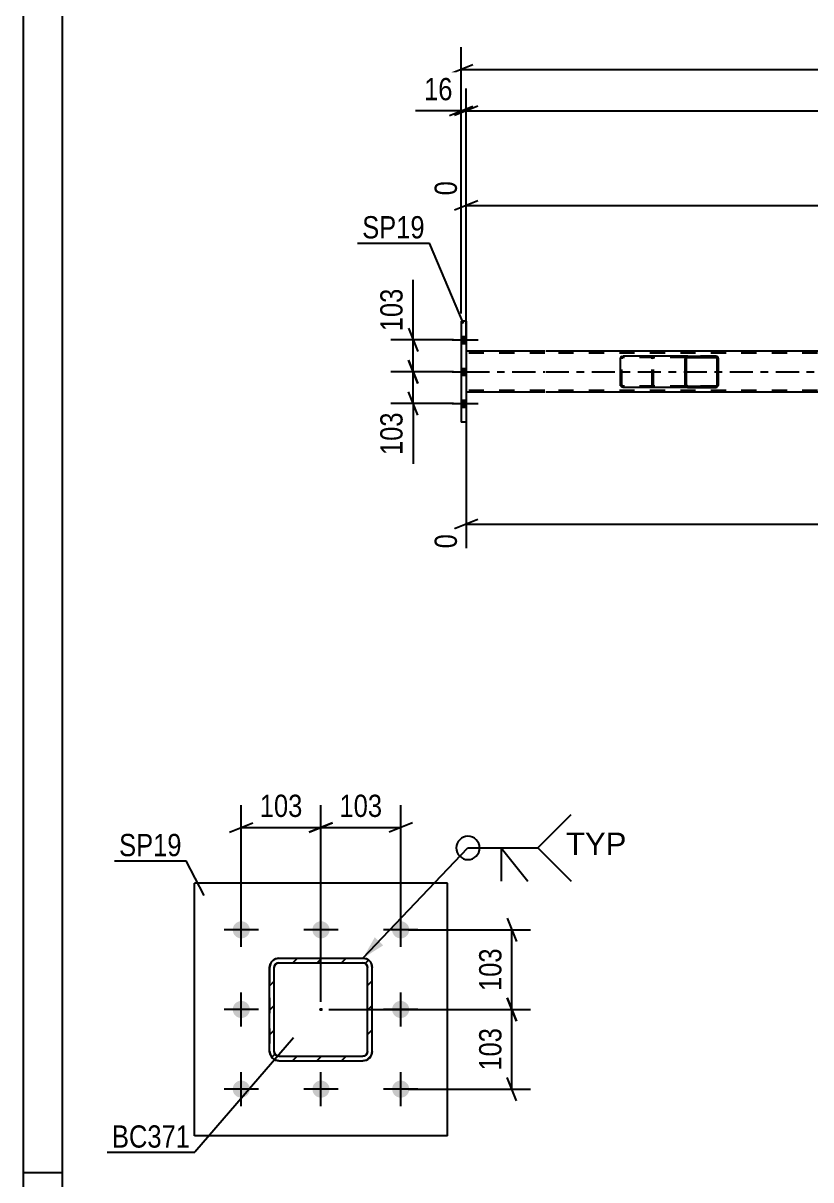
# Model space of a CAD drawing. Header units: millimetres. Extents: x 0 to 841, y 0 to 594.
# Drawn here: x 0 to 101.3, y 148.1 to 297 of the extents above; entities that cross this region are included whole.
import ezdxf

# ---------------------------------------------------------------- set-up
doc = ezdxf.new("R2010")
doc.units = ezdxf.units.MM
doc.linetypes.add('DXK_LINE_DOT2', pattern=[3.9198, 1.9599, -1.9599])
doc.linetypes.add('DXK_LINE_DOT3', pattern=[5.9187, 2.979, -0.9799, 0.9799, -0.9799])
doc.styles.add('Arial', font='ARIAL.TTF', dxfattribs={"height": 0.2})
doc.styles.add('Arial Narrow', font='ARIALN.TTF', dxfattribs={"height": 0.2})

# ---------------------------------------------------------------- blocks, each defined once
blk = doc.blocks.new('Unknown-318885092-1133')
at = {"color": 5, "linetype": 'Continuous'}
for p, q in [((0, 594), (0, 0)), ((5, 589), (5, 5)), ((5, 149), (0, 149))]:
    blk.add_line(p, q, dxfattribs=at)
blk = doc.blocks.new('Part-318885092-5602 - 5502')
at = {"color": 2, "linetype": 'Continuous'}
for p, q in [((56.98, 258.61), (56.34, 258.61)), ((56.34, 258.61), (56.34, 245.61)), ((56.98, 258.61), (56.98, 245.61)), ((56.98, 245.61), (56.34, 245.61))]:
    blk.add_line(p, q, dxfattribs=at)
blk = doc.blocks.new('Part-318885092-5605 - 5502')
at = {"linetype": 'Continuous'}
h = blk.add_hatch(dxfattribs=at)
h.set_pattern_fill('', scale=0.7, style=0, pattern_type=0)
h.set_pattern_definition([(45, (89.384, 253.9117), (-1.57154, 1.57154), [])])
h.paths.add_polyline_path([(89.41, 253.79), (89.38, 253.91), (89.31, 254.02), (89.2, 254.08), (89.07, 254.11), (85.49, 254.11), (85.36, 254.08), (85.25, 254.02), (85.18, 253.91), (85.15, 253.79), (85.15, 250.43), (85.18, 250.31), (85.25, 250.2), (85.36, 250.13), (85.49, 250.11), (89.07, 250.11), (89.2, 250.13), (89.31, 250.2), (89.38, 250.31), (89.41, 250.43)])
h.paths.add_polyline_path([(89.23, 250.37), (89.19, 250.32), (89.13, 250.28), (89.07, 250.27), (85.49, 250.27), (85.43, 250.28), (85.37, 250.32), (85.34, 250.37), (85.32, 250.43), (85.32, 253.79), (85.34, 253.85), (85.37, 253.9), (85.43, 253.94), (85.49, 253.95), (89.07, 253.95), (89.13, 253.94), (89.19, 253.9), (89.23, 253.85), (89.24, 253.79), (89.24, 250.43)])
at = {"color": 2, "linetype": 'Continuous'}
for p, q in [((76.8, 253.79), (76.83, 253.91)), ((76.8, 250.43), (76.8, 253.79)), ((77.01, 254.08), (77.14, 254.11)), ((85.49, 254.11), (77.14, 254.11)), ((85.18, 253.91), (85.15, 253.79)), ((85.15, 250.43), (85.15, 253.79)), ((85.32, 253.79), (85.34, 253.85)), ((85.32, 250.43), (85.32, 253.79)), ((85.34, 253.85), (85.37, 253.9)), ((85.49, 254.11), (85.36, 254.08)), ((85.37, 253.9), (85.43, 253.94)), ((85.43, 253.94), (85.49, 253.95)), ((85.49, 254.11), (89.07, 254.11)), ((85.49, 253.95), (89.07, 253.95)), ((89.2, 254.08), (89.07, 254.11)), ((89.07, 253.95), (89.13, 253.94)), ((89.13, 253.94), (89.19, 253.9)), ((89.19, 253.9), (89.23, 253.85)), ((89.23, 253.85), (89.24, 253.79)), ((89.24, 250.43), (89.24, 253.79)), ((89.41, 253.79), (89.38, 253.91)), ((89.41, 250.43), (89.41, 253.79)), ((76.83, 250.31), (76.8, 250.43)), ((77.14, 250.11), (77.01, 250.13)), ((85.49, 250.11), (77.14, 250.11)), ((85.15, 250.43), (85.18, 250.31)), ((85.34, 250.37), (85.32, 250.43)), ((85.37, 250.32), (85.34, 250.37)), ((85.36, 250.13), (85.49, 250.11)), ((85.43, 250.28), (85.37, 250.32)), ((85.49, 250.27), (85.43, 250.28)), ((85.49, 250.27), (89.07, 250.27)), ((85.49, 250.11), (89.07, 250.11)), ((89.13, 250.28), (89.07, 250.27)), ((89.07, 250.11), (89.2, 250.13)), ((89.19, 250.32), (89.13, 250.28)), ((89.23, 250.37), (89.19, 250.32)), ((89.24, 250.43), (89.23, 250.37)), ((89.38, 250.31), (89.41, 250.43))]:
    blk.add_line(p, q, dxfattribs=at)
at = {"color": 7, "linetype": 'DXK_LINE_DOT2'}
for p, q in [((76.99, 253.85), (76.97, 253.79)), ((76.97, 250.43), (76.97, 253.79)), ((77.02, 253.9), (76.99, 253.85)), ((77.08, 253.94), (77.02, 253.9)), ((77.14, 253.95), (77.08, 253.94)), ((89.07, 253.95), (77.14, 253.95)), ((80.72, 254.11), (80.85, 254.08)), ((80.79, 253.94), (80.72, 253.95)), ((80.84, 253.9), (80.79, 253.94)), ((80.88, 253.85), (80.84, 253.9)), ((80.89, 253.79), (80.88, 253.85)), ((80.89, 250.43), (80.89, 253.79)), ((81.03, 253.91), (81.06, 253.79)), ((81.06, 250.43), (81.06, 253.79)), ((89.07, 254.11), (85.49, 254.11)), ((76.97, 250.43), (76.99, 250.37)), ((76.99, 250.37), (77.02, 250.32)), ((77.02, 250.32), (77.08, 250.28)), ((77.08, 250.28), (77.14, 250.27)), ((89.07, 250.27), (77.14, 250.27)), ((80.72, 250.27), (80.79, 250.28)), ((80.85, 250.13), (80.72, 250.11)), ((80.79, 250.28), (80.84, 250.32)), ((80.84, 250.32), (80.88, 250.37)), ((80.88, 250.37), (80.89, 250.43)), ((81.06, 250.43), (81.03, 250.31)), ((89.07, 250.11), (85.49, 250.11))]:
    blk.add_line(p, q, dxfattribs=at)
at = {"color": 2, "linetype": 'Continuous'}
for centre, start, end in [((77.13, 253.78), 110.7583, 155.68), ((85.48, 253.78), 110.7583, 155.68), ((89.08, 253.78), 24.32, 69.2417), ((77.13, 250.44), 204.32, 249.2417), ((85.48, 250.44), 204.32, 249.2417), ((89.08, 250.44), 290.7583, 335.68)]:
    blk.add_arc(centre, 0.331, start, end, dxfattribs=at)
at = {"color": 7, "linetype": 'DXK_LINE_DOT2'}
for centre, start, end in [((80.73, 253.78), 24.32, 69.2417), ((80.73, 250.44), 290.7583, 335.68)]:
    blk.add_arc(centre, 0.331, start, end, dxfattribs=at)
blk = doc.blocks.new('Part-318885092-5674 - 5502')
at = {"color": 2, "linetype": 'Continuous'}
for p, q in [((67.1, 254.75), (56.98, 254.75)), ((160.05, 254.75), (67.2, 254.75)), ((67.1, 249.47), (56.98, 249.47)), ((160.05, 249.47), (67.2, 249.47))]:
    blk.add_line(p, q, dxfattribs=at)
at = {"color": 7, "linetype": 'DXK_LINE_DOT2'}
for p, q in [((56.98, 254.75), (56.98, 249.47)), ((67.1, 254.51), (56.98, 254.51)), ((729.32, 254.51), (67.2, 254.51)), ((67.1, 249.71), (56.98, 249.71)), ((729.32, 249.71), (67.2, 249.71))]:
    blk.add_line(p, q, dxfattribs=at)
at = {"color": 7, "linetype": 'DXK_LINE_DOT3'}
for p, q in [((56.98, 252.11), (67.1, 252.11)), ((67.2, 252.11), (729.32, 252.11))]:
    blk.add_line(p, q, dxfattribs=at)
blk = doc.blocks.new('Bolt-318885092-5724 - 5502')
at = {"linetype": 'Continuous'}
for points in [[(56.98, 255.77), (56.98, 256.65), (56.34, 256.65), (56.34, 255.77)], [(56.98, 255.77), (56.98, 256.65), (56.34, 256.65), (56.34, 255.77)], [(56.98, 255.77), (56.98, 256.65), (56.34, 256.65), (56.34, 255.77)], [(56.98, 251.67), (56.98, 252.55), (56.34, 252.55), (56.34, 251.67)], [(56.98, 251.67), (56.98, 252.55), (56.34, 252.55), (56.34, 251.67)], [(56.98, 247.57), (56.98, 248.45), (56.34, 248.45), (56.34, 247.57)], [(56.98, 247.57), (56.98, 248.45), (56.34, 248.45), (56.34, 247.57)], [(56.98, 247.57), (56.98, 248.45), (56.34, 248.45), (56.34, 247.57)]]:
    blk.add_hatch(color=1, dxfattribs=at).paths.add_polyline_path(points)
at = {"color": 1, "linetype": 'Continuous'}
for p, q in [((55.18, 256.21), (58.5, 256.21)), ((55.18, 256.21), (58.5, 256.21)), ((55.18, 256.21), (58.5, 256.21)), ((56.34, 256.65), (56.98, 256.65)), ((56.34, 256.65), (56.98, 256.65)), ((56.34, 256.65), (56.98, 256.65)), ((56.34, 255.77), (56.98, 255.77)), ((56.34, 255.77), (56.98, 255.77)), ((56.34, 255.77), (56.98, 255.77)), ((55.18, 252.11), (58.5, 252.11)), ((55.18, 252.11), (58.5, 252.11)), ((56.34, 252.55), (56.98, 252.55)), ((56.34, 252.55), (56.98, 252.55)), ((56.34, 251.67), (56.98, 251.67)), ((56.34, 251.67), (56.98, 251.67)), ((55.18, 248.01), (58.5, 248.01)), ((55.18, 248.01), (58.5, 248.01)), ((55.18, 248.01), (58.5, 248.01)), ((56.34, 248.45), (56.98, 248.45)), ((56.34, 248.45), (56.98, 248.45)), ((56.34, 248.45), (56.98, 248.45)), ((56.34, 247.57), (56.98, 247.57)), ((56.34, 247.57), (56.98, 247.57)), ((56.34, 247.57), (56.98, 247.57))]:
    blk.add_line(p, q, dxfattribs=at)
blk = doc.blocks.new('Bolt-318885092-6972 - 6899')
at = {"linetype": 'Continuous'}
for points in [[(28.05, 179.19, -1), (28.05, 181.39, -1)], [(38.3, 179.19, -1), (38.3, 181.39, -1)], [(48.55, 179.19, -1), (48.55, 181.39, -1)], [(28.05, 168.94, -1), (28.05, 171.14, -1)], [(48.55, 168.94, -1), (48.55, 171.14, -1)], [(28.05, 158.69, -1), (28.05, 160.89, -1)], [(38.3, 158.69, -1), (38.3, 160.89, -1)], [(48.55, 158.69, -1), (48.55, 160.89, -1)]]:
    blk.add_hatch(color=1, dxfattribs=at).paths.add_polyline_path(points)
at = {"color": 1, "linetype": 'Continuous'}
for p, q in [((28.05, 178.09), (28.05, 182.49)), ((38.3, 178.09), (38.3, 182.49)), ((48.55, 178.09), (48.55, 182.49)), ((30.25, 180.29), (25.85, 180.29)), ((40.5, 180.29), (36.1, 180.29)), ((50.75, 180.29), (46.35, 180.29)), ((28.05, 167.84), (28.05, 172.24)), ((48.55, 167.84), (48.55, 172.24)), ((30.25, 170.04), (25.85, 170.04)), ((50.75, 170.04), (46.35, 170.04)), ((28.05, 157.59), (28.05, 161.99)), ((38.3, 157.59), (38.3, 161.99)), ((48.55, 157.59), (48.55, 161.99)), ((30.25, 159.79), (25.85, 159.79)), ((40.5, 159.79), (36.1, 159.79)), ((50.75, 159.79), (46.35, 159.79))]:
    blk.add_line(p, q, dxfattribs=at)
blk = doc.blocks.new('Part-318885092-6978 - 6899')
at = {"color": 2, "linetype": 'Continuous'}
for p, q in [((54.55, 186.29), (22.05, 186.29)), ((22.05, 153.79), (22.05, 186.29)), ((54.55, 153.79), (54.55, 186.29)), ((54.55, 153.79), (22.05, 153.79))]:
    blk.add_line(p, q, dxfattribs=at)
blk = doc.blocks.new('Part-318885092-7029 - 6899')
at = {"linetype": 'Continuous'}
h = blk.add_hatch(dxfattribs=at)
h.set_pattern_fill('', scale=0.7, style=0, pattern_type=0)
h.set_pattern_definition([(45, (44.1545, 163.5315), (-1.57154, 1.57154), [])])
h.paths.add_polyline_path([(43.7, 163.44), (44.15, 163.53), (44.54, 163.79), (44.8, 164.18), (44.9, 164.64), (44.9, 175.44), (44.8, 175.9), (44.54, 176.29), (44.15, 176.55), (43.7, 176.64), (32.9, 176.64), (32.44, 176.55), (32.05, 176.29), (31.79, 175.9), (31.7, 175.44), (31.7, 164.64), (31.79, 164.18), (32.05, 163.79), (32.44, 163.53), (32.9, 163.44)])
h.paths.add_polyline_path([(32.9, 164.04), (32.67, 164.09), (32.47, 164.22), (32.34, 164.41), (32.3, 164.64), (32.3, 175.44), (32.34, 175.67), (32.47, 175.86), (32.67, 175.99), (32.9, 176.04), (43.7, 176.04), (43.92, 175.99), (44.12, 175.86), (44.25, 175.67), (44.3, 175.44), (44.3, 164.64), (44.25, 164.41), (44.12, 164.22), (43.92, 164.09), (43.7, 164.04)])
blk.add_hatch(color=30, dxfattribs=at).paths.add_polyline_path([(38.3, 169.94, -1), (38.3, 170.14, -1)])
at = {"color": 7, "linetype": 'DXK_LINE_DOT2'}
for p, q in [((31.7, 175.44), (31.79, 175.9)), ((32.47, 175.86), (32.34, 175.67)), ((32.44, 176.55), (32.9, 176.64)), ((32.67, 175.99), (32.47, 175.86)), ((32.9, 176.04), (32.67, 175.99)), ((32.9, 176.64), (43.7, 176.64)), ((32.9, 176.04), (43.7, 176.04)), ((43.7, 176.64), (44.15, 176.55)), ((43.92, 175.99), (43.7, 176.04)), ((44.12, 175.86), (43.92, 175.99)), ((44.25, 175.67), (44.12, 175.86)), ((44.8, 175.9), (44.9, 175.44)), ((31.7, 175.44), (31.7, 164.64)), ((32.34, 175.67), (32.3, 175.44)), ((32.3, 164.64), (32.3, 175.44)), ((44.3, 175.44), (44.25, 175.67)), ((44.3, 164.64), (44.3, 175.44)), ((44.9, 164.64), (44.9, 175.44)), ((31.79, 164.18), (31.7, 164.64)), ((32.3, 164.64), (32.34, 164.41)), ((32.34, 164.41), (32.47, 164.22)), ((32.47, 164.22), (32.67, 164.09)), ((32.67, 164.09), (32.9, 164.04)), ((32.9, 164.04), (43.7, 164.04)), ((43.7, 164.04), (43.92, 164.09)), ((43.92, 164.09), (44.12, 164.22)), ((44.12, 164.22), (44.25, 164.41)), ((44.25, 164.41), (44.3, 164.64)), ((44.9, 164.64), (44.8, 164.18)), ((32.9, 163.44), (32.44, 163.53)), ((32.9, 163.44), (43.7, 163.44)), ((44.15, 163.53), (43.7, 163.44))]:
    blk.add_line(p, q, dxfattribs=at)
at = {"color": 2, "linetype": 'Continuous'}
for p, q in [((31.79, 175.9), (31.7, 175.44)), ((32.34, 175.67), (32.47, 175.86)), ((32.9, 176.64), (32.44, 176.55)), ((32.47, 175.86), (32.67, 175.99)), ((32.67, 175.99), (32.9, 176.04)), ((32.9, 176.64), (32.9, 176.64)), ((32.9, 176.64), (43.7, 176.64)), ((32.9, 176.04), (32.9, 176.04)), ((32.9, 176.04), (43.7, 176.04)), ((43.7, 176.64), (43.7, 176.64)), ((44.15, 176.55), (43.7, 176.64)), ((43.7, 176.04), (43.7, 176.04)), ((43.7, 176.04), (43.92, 175.99)), ((43.92, 175.99), (44.12, 175.86)), ((44.12, 175.86), (44.25, 175.67)), ((44.9, 175.44), (44.8, 175.9)), ((31.7, 175.44), (31.7, 175.44)), ((31.7, 164.64), (31.7, 175.44)), ((32.3, 175.44), (32.34, 175.67)), ((32.3, 175.44), (32.3, 175.44)), ((32.3, 164.64), (32.3, 175.44)), ((44.25, 175.67), (44.3, 175.44)), ((44.3, 175.44), (44.3, 175.44)), ((44.3, 164.64), (44.3, 175.44)), ((44.9, 175.44), (44.9, 175.44)), ((44.9, 164.64), (44.9, 175.44)), ((31.7, 164.64), (31.7, 164.64)), ((31.7, 164.64), (31.79, 164.18)), ((32.3, 164.64), (32.3, 164.64)), ((32.34, 164.41), (32.3, 164.64)), ((32.47, 164.22), (32.34, 164.41)), ((32.67, 164.09), (32.47, 164.22)), ((32.9, 164.04), (32.67, 164.09)), ((32.9, 164.04), (32.9, 164.04)), ((32.9, 164.04), (43.7, 164.04)), ((43.92, 164.09), (43.7, 164.04)), ((43.7, 164.04), (43.7, 164.04)), ((44.12, 164.22), (43.92, 164.09)), ((44.25, 164.41), (44.12, 164.22)), ((44.3, 164.64), (44.25, 164.41)), ((44.3, 164.64), (44.3, 164.64)), ((44.8, 164.18), (44.9, 164.64)), ((44.9, 164.64), (44.9, 164.64)), ((32.44, 163.53), (32.9, 163.44)), ((32.9, 163.44), (32.9, 163.44)), ((32.9, 163.44), (43.7, 163.44)), ((43.7, 163.44), (44.15, 163.53)), ((43.7, 163.44), (43.7, 163.44))]:
    blk.add_line(p, q, dxfattribs=at)
at = {"color": 7, "linetype": 'DXK_LINE_DOT3'}
blk.add_line((38.3, 170.04), (38.3, 170.04), dxfattribs=at)
at = {"color": 30, "linetype": 'DXK_LINE_DOT3'}
blk.add_line((38.3, 170.04), (38.3, 170.04), dxfattribs=at)
at = {"color": 30, "linetype": 'Continuous'}
blk.add_circle((38.3, 170.04), 0.1, dxfattribs=at)
at = {"color": 7, "linetype": 'DXK_LINE_DOT2'}
for centre, start, end in [((32.9, 175.44), 112.5, 157.5), ((43.7, 175.44), 22.5, 67.5), ((32.9, 164.64), 202.5, 247.5), ((43.7, 164.64), 292.5, 337.5)]:
    blk.add_arc(centre, 1.2, start, end, dxfattribs=at)
at = {"color": 2, "linetype": 'Continuous'}
for centre, start, end in [((32.9, 175.44), 112.5, 157.5), ((43.7, 175.44), 22.5, 67.5), ((32.9, 164.64), 202.5, 247.5), ((43.7, 164.64), 292.5, 337.5)]:
    blk.add_arc(centre, 1.2, start, end, dxfattribs=at)
blk = doc.blocks.new('StraightDimension-318885092-5801 - 5502')
at = {"color": 7, "linetype": 'Continuous'}
for p, q in [((160.85, 264.15), (160.85, 282.13)), ((56.98, 255.75), (56.98, 276.65)), ((58.48, 274.12), (55.48, 272.92)), ((159.35, 272.92), (162.35, 274.12)), ((56.98, 273.52), (160.85, 273.52))]:
    blk.add_line(p, q, dxfattribs=at)
at = {"color": 0}
blk.add_wipeout([(113.18, 274.27), (113.18, 278.47), (104.66, 278.47), (104.66, 274.27)], dxfattribs=at)
at = {"color": 3, "style": 'Arial Narrow'}
blk.add_text('3624', height=2.863, dxfattribs=at).set_placement((105.26, 274.87))
at = {"color": 0, "linetype": 'Continuous'}
for points in [[(160.25, 282.73), (156.05, 282.73), (156.05, 274.22), (160.25, 274.22)], [(56.38, 277.25), (52.18, 277.25), (52.18, 274.22), (56.38, 274.22)]]:
    blk.add_wipeout(points, dxfattribs=at)
at = {"color": 3, "linetype": 'Continuous', "style": 'Arial Narrow'}
for s, height, p in [('3624', 2.863, (159.65, 274.82)), ('0', 2.86, (55.78, 274.82))]:
    blk.add_text(s, height=height, rotation=90.0002, dxfattribs=at).set_placement(p)
blk = doc.blocks.new('StraightDimension-318885092-5852 - 5502')
at = {"color": 7, "linetype": 'Continuous'}
for p, q in [((56.98, 248.47), (56.98, 229.39)), ((160.85, 240.07), (160.85, 223.91)), ((58.48, 233.12), (55.48, 231.92)), ((56.98, 232.52), (160.85, 232.52)), ((159.35, 231.92), (162.35, 233.12))]:
    blk.add_line(p, q, dxfattribs=at)
at = {"color": 0}
blk.add_wipeout([(113.18, 233.27), (113.18, 237.47), (104.66, 237.47), (104.66, 233.27)], dxfattribs=at)
at = {"color": 3, "style": 'Arial Narrow'}
blk.add_text('3624', height=2.863, dxfattribs=at).set_placement((105.26, 233.87))
at = {"color": 0, "linetype": 'Continuous'}
for points in [[(56.38, 231.82), (52.18, 231.82), (52.18, 228.79), (56.38, 228.79)], [(160.25, 231.82), (156.05, 231.82), (156.05, 223.31), (160.25, 223.31)]]:
    blk.add_wipeout(points, dxfattribs=at)
at = {"color": 3, "linetype": 'Continuous', "style": 'Arial Narrow'}
for s, height, p in [('0', 2.86, (55.78, 229.39)), ('3624', 2.863, (159.65, 223.91))]:
    blk.add_text(s, height=height, rotation=90.0002, dxfattribs=at).set_placement(p)
blk = doc.blocks.new('StraightDimension-318885092-5824 - 5502')
at = {"color": 7, "linetype": 'Continuous'}
for p, q in [((56.34, 259.61), (56.34, 293.87)), ((57.84, 291.62), (54.84, 290.42)), ((56.34, 291.02), (740.18, 291.02))]:
    blk.add_line(p, q, dxfattribs=at)
blk = doc.blocks.new('StraightDimension-318885092-5858 - 5502')
at = {"color": 7, "linetype": 'Continuous'}
for p, q in [((56.34, 259.61), (56.34, 288.56)), ((56.98, 259.64), (56.98, 288.56)), ((54.84, 285.11), (57.84, 286.31)), ((58.48, 286.31), (55.48, 285.11)), ((56.34, 285.71), (50.44, 285.71)), ((56.34, 285.71), (50.44, 285.71)), ((56.34, 285.71), (56.98, 285.71))]:
    blk.add_line(p, q, dxfattribs=at)
at = {"color": 0}
blk.add_wipeout([(55.82, 286.46), (55.82, 290.66), (50.96, 290.66), (50.96, 286.46)], dxfattribs=at)
at = {"color": 3, "style": 'Arial Narrow'}
blk.add_text('16', height=2.863, dxfattribs=at).set_placement((51.56, 287.06))
blk = doc.blocks.new('StraightDimension-318885092-5868 - 5502')
at = {"color": 7, "linetype": 'Continuous'}
for p, q in [((56.98, 259.64), (56.98, 288.56)), ((58.48, 286.31), (55.48, 285.11)), ((56.98, 285.71), (739.54, 285.71))]:
    blk.add_line(p, q, dxfattribs=at)
blk = doc.blocks.new('StraightDimension-318885092-5889 - 5502')
at = {"color": 7, "linetype": 'Continuous'}
for p, q in [((50.14, 256.21), (50.14, 263.94)), ((50.14, 256.21), (50.14, 263.94)), ((49.54, 257.71), (50.74, 254.71)), ((55.34, 256.21), (47.29, 256.21)), ((50.14, 252.11), (50.14, 256.21)), ((50.74, 250.61), (49.54, 253.61)), ((55.34, 252.11), (47.29, 252.11))]:
    blk.add_line(p, q, dxfattribs=at)
at = {"color": 0}
blk.add_wipeout([(49.39, 263.42), (45.19, 263.42), (45.19, 256.73), (49.39, 256.73)], dxfattribs=at)
at = {"color": 3, "style": 'Arial Narrow'}
blk.add_text('103', height=2.863, rotation=90.0002, dxfattribs=at).set_placement((48.79, 257.33))
blk = doc.blocks.new('StraightDimension-318885092-5897 - 5502')
at = {"color": 7, "linetype": 'Continuous'}
for p, q in [((49.54, 253.61), (50.74, 250.61)), ((55.34, 252.11), (47.29, 252.11)), ((50.14, 248.01), (50.14, 252.11)), ((50.74, 246.51), (49.54, 249.51)), ((55.34, 248.01), (47.29, 248.01)), ((50.14, 248.01), (50.14, 240.27)), ((50.14, 248.01), (50.14, 240.27))]:
    blk.add_line(p, q, dxfattribs=at)
at = {"color": 0}
blk.add_wipeout([(49.39, 247.48), (45.19, 247.48), (45.19, 240.8), (49.39, 240.8)], dxfattribs=at)
at = {"color": 3, "style": 'Arial Narrow'}
blk.add_text('103', height=2.863, rotation=90.0002, dxfattribs=at).set_placement((48.79, 241.4))
blk = doc.blocks.new('StraightDimension-318885092-7093 - 6899')
at = {"color": 7, "linetype": 'Continuous'}
for p, q in [((28.05, 181.29), (28.05, 196.32)), ((38.3, 171.04), (38.3, 196.32)), ((26.55, 192.87), (29.55, 194.07)), ((39.8, 194.07), (36.8, 192.87)), ((28.05, 193.47), (38.3, 193.47))]:
    blk.add_line(p, q, dxfattribs=at)
at = {"color": 0}
blk.add_wipeout([(36.51, 194.22), (36.51, 198.42), (29.83, 198.42), (29.83, 194.22)], dxfattribs=at)
at = {"color": 3, "style": 'Arial Narrow'}
blk.add_text('103', height=2.863, dxfattribs=at).set_placement((30.43, 194.82))
blk = doc.blocks.new('StraightDimension-318885092-7065 - 6899')
at = {"color": 7, "linetype": 'Continuous'}
for p, q in [((62.25, 181.79), (63.45, 178.79)), ((49.55, 180.29), (65.25, 180.29)), ((62.85, 170.04), (62.85, 180.29)), ((63.45, 168.54), (62.25, 171.54)), ((39.3, 170.04), (65.25, 170.04))]:
    blk.add_line(p, q, dxfattribs=at)
at = {"color": 0}
blk.add_wipeout([(62.1, 178.51), (57.9, 178.51), (57.9, 171.82), (62.1, 171.82)], dxfattribs=at)
at = {"color": 3, "style": 'Arial Narrow'}
blk.add_text('103', height=2.863, rotation=90.0002, dxfattribs=at).set_placement((61.5, 172.42))
blk = doc.blocks.new('StraightDimension-318885092-7074 - 6899')
at = {"color": 7, "linetype": 'Continuous'}
for p, q in [((62.25, 171.54), (63.45, 168.54)), ((39.3, 170.04), (65.25, 170.04)), ((62.85, 159.79), (62.85, 170.04)), ((63.45, 158.29), (62.25, 161.29)), ((49.55, 159.79), (65.25, 159.79))]:
    blk.add_line(p, q, dxfattribs=at)
at = {"color": 0}
blk.add_wipeout([(62.1, 168.26), (57.9, 168.26), (57.9, 161.57), (62.1, 161.57)], dxfattribs=at)
at = {"color": 3, "style": 'Arial Narrow'}
blk.add_text('103', height=2.863, rotation=90.0002, dxfattribs=at).set_placement((61.5, 162.17))
blk = doc.blocks.new('StraightDimension-318885092-7084 - 6899')
at = {"color": 7, "linetype": 'Continuous'}
for p, q in [((38.3, 171.04), (38.3, 196.32)), ((48.55, 181.29), (48.55, 196.32)), ((36.8, 192.87), (39.8, 194.07)), ((50.05, 194.07), (47.05, 192.87)), ((38.3, 193.47), (48.55, 193.47))]:
    blk.add_line(p, q, dxfattribs=at)
at = {"color": 0}
blk.add_wipeout([(46.76, 194.22), (46.76, 198.42), (40.08, 198.42), (40.08, 194.22)], dxfattribs=at)
at = {"color": 3, "style": 'Arial Narrow'}
blk.add_text('103', height=2.863, dxfattribs=at).set_placement((40.68, 194.82))
blk = doc.blocks.new('Mark-318885092-5598 - 5502')
at = {"color": 0}
blk.add_wipeout([(51.64, 269.28), (51.64, 272.28), (43.6, 272.28), (43.6, 269.28)], dxfattribs=at)
blk.add_wipeout([(51.64, 269.28), (51.64, 272.28), (43.6, 272.28), (43.6, 269.28)], dxfattribs=at)
at = {"color": 30, "linetype": 'Continuous'}
for p in [(43, 268.68), (56.63, 258.34)]:
    blk.add_line(p, (52.24, 268.68), dxfattribs=at)
at = {"color": 3, "style": 'Arial Narrow'}
blk.add_text('SP19', height=2.863, dxfattribs=at).set_placement((43.6, 269.28))
blk = doc.blocks.new('Mark-318885092-6974 - 6899')
at = {"color": 0}
blk.add_wipeout([(20.38, 189.77), (20.38, 192.77), (12.34, 192.77), (12.34, 189.77)], dxfattribs=at)
blk.add_wipeout([(20.38, 189.77), (20.38, 192.77), (12.34, 192.77), (12.34, 189.77)], dxfattribs=at)
at = {"color": 30, "linetype": 'Continuous'}
for p in [(11.74, 189.17), (23.29, 184.71)]:
    blk.add_line(p, (20.98, 189.17), dxfattribs=at)
at = {"color": 3, "style": 'Arial Narrow'}
blk.add_text('SP19', height=2.863, dxfattribs=at).set_placement((12.34, 189.77))
blk = doc.blocks.new('WeldMark-318885092-7102 - 6899')
at = {"linetype": 'Continuous'}
blk.add_hatch(color=30, dxfattribs=at).paths.add_polyline_path([(46.31, 178.3), (43.7, 176.64), (45.22, 179.33)])
at = {"color": 30, "linetype": 'Continuous'}
for p, q in [((43.7, 176.64), (57.2, 190.83)), ((57.2, 190.83), (66.2, 190.83))]:
    blk.add_line(p, q, dxfattribs=at)
at = {"color": 3, "linetype": 'Continuous'}
for q in [(64.91, 186.55), (61.48, 186.55)]:
    blk.add_line((61.48, 190.83), q, dxfattribs=at)
for start, end in [(90, 270), (270, 90)]:
    blk.add_arc((57.2, 190.83), 1.5, start, end, dxfattribs=at)
at = {"color": 0, "linetype": 'Continuous'}
blk.add_wipeout([(77.57, 189.93), (77.57, 192.93), (69.8, 192.93), (69.8, 189.93)], dxfattribs=at)
blk.add_wipeout([(77.57, 189.93), (77.57, 192.93), (69.8, 192.93), (69.8, 189.93)], dxfattribs=at)
at = {"color": 3, "linetype": 'Continuous'}
for q in [(70.48, 195.12), (70.48, 186.55)]:
    blk.add_line((66.2, 190.83), q, dxfattribs=at)
at = {"color": 3, "linetype": 'Continuous', "style": 'Arial'}
blk.add_text('TYP', height=2.865, dxfattribs=at).set_placement((69.8, 189.93))
blk = doc.blocks.new('Mark-318885092-7025 - 6899')
at = {"color": 0}
blk.add_wipeout([(21.47, 152.26), (21.47, 155.26), (11.42, 155.26), (11.42, 152.26)], dxfattribs=at)
blk.add_wipeout([(21.47, 152.26), (21.47, 155.26), (11.42, 155.26), (11.42, 152.26)], dxfattribs=at)
at = {"color": 30, "linetype": 'Continuous'}
for p in [(34.75, 166.4), (10.82, 151.66)]:
    blk.add_line(p, (22.07, 151.66), dxfattribs=at)
at = {"color": 3, "style": 'Arial Narrow'}
blk.add_text('BC371', height=2.863, dxfattribs=at).set_placement((11.42, 152.26))

msp = doc.modelspace()

# ---------------------------------------------------------------- block references
for name in ['Unknown-318885092-1133', 'Part-318885092-5602 - 5502', 'Bolt-318885092-5724 - 5502', 'Part-318885092-5674 - 5502', 'Part-318885092-5605 - 5502', 'Part-318885092-6978 - 6899', 'Bolt-318885092-6972 - 6899', 'Part-318885092-7029 - 6899']:
    msp.add_blockref(name, (0, 0))

# ---------------------------------------------------------------- next in the draw order: block references
for name in ['StraightDimension-318885092-5801 - 5502', 'StraightDimension-318885092-5852 - 5502', 'StraightDimension-318885092-7093 - 6899', 'Mark-318885092-6974 - 6899', 'Mark-318885092-7025 - 6899']:
    msp.add_blockref(name, (0, 0))

# ---------------------------------------------------------------- next in the draw order: block references
for name in ['StraightDimension-318885092-5824 - 5502', 'StraightDimension-318885092-7065 - 6899']:
    msp.add_blockref(name, (0, 0))

# ---------------------------------------------------------------- next in the draw order: block references
for name in ['StraightDimension-318885092-5858 - 5502', 'StraightDimension-318885092-7074 - 6899']:
    msp.add_blockref(name, (0, 0))

# ---------------------------------------------------------------- next in the draw order: block references
for name in ['StraightDimension-318885092-5868 - 5502', 'StraightDimension-318885092-7084 - 6899']:
    msp.add_blockref(name, (0, 0))

# ---------------------------------------------------------------- next in the draw order: block references
for name in ['StraightDimension-318885092-5889 - 5502', 'WeldMark-318885092-7102 - 6899']:
    msp.add_blockref(name, (0, 0))

# ---------------------------------------------------------------- next in the draw order: block references
for name in ['Mark-318885092-5598 - 5502', 'StraightDimension-318885092-5897 - 5502']:
    msp.add_blockref(name, (0, 0))

doc.saveas('drawing.dxf')
